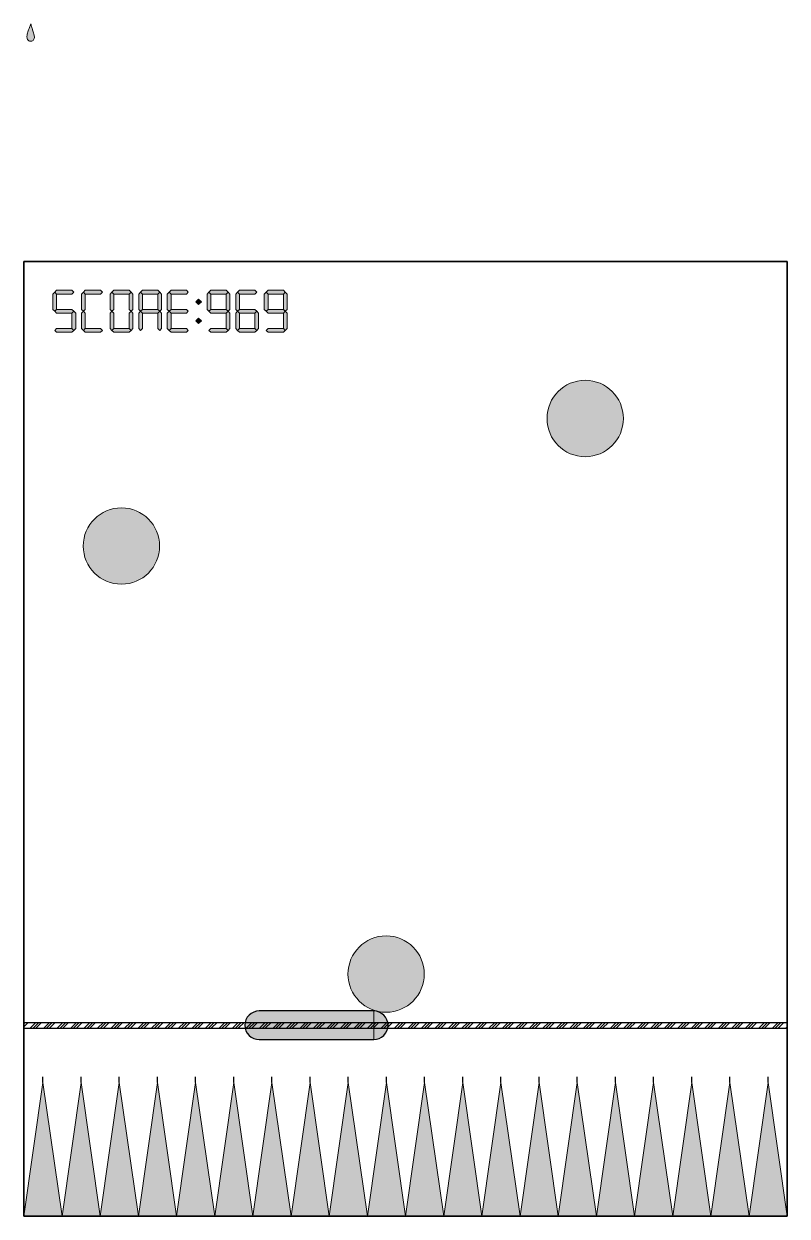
# Model space of a CAD drawing. Header units: millimetres. Extents: x -914 to 2637, y 40 to 664.
# Drawn here: x 1136 to 1536, y 40 to 664 of the extents above; entities that cross this region are included whole.
import ezdxf

# ---------------------------------------------------------------- set-up
doc = ezdxf.new("R2010")
doc.units = ezdxf.units.MM
doc.header["$MEASUREMENT"] = 0
doc.layers.get('DEFPOINTS').update_dxf_attribs({"lineweight": 9})
picture_1 = doc.add_image_def('image1.jpg', size_in_pixel=(400, 500))

msp = doc.modelspace()

# ---------------------------------------------------------------- hatches: boundary and pattern name
h = msp.add_hatch(color=256)
h.dxf.hatch_style = 1
h.set_gradient(color1=(128, 128, 128), color2=(214, 214, 214), tint=1, name='INVCYLINDER')
edge = h.paths.add_edge_path()
edge.add_spline(control_points=[(1139.4, 664.18), (1139.17, 663.53), (1138.75, 662.34), (1138.06, 660.32), (1137.38, 658.44), (1137.38, 656.34), (1138.62, 654.89), (1140.52, 655.05), (1141.44, 656.59), (1141.2, 658.53), (1140.57, 660.35), (1140.02, 662.35), (1139.62, 663.54), (1139.4, 664.18)], knot_values=[0, 0, 0, 0, 2.075802, 3.793965, 6.384363, 8.068256, 9.857077, 11.399505, 12.986538, 14.639919, 17.091262, 18.797614, 20.849902, 20.849902, 20.849902, 20.849902], degree=3, periodic=0)
h = msp.add_hatch(color=256)
h.dxf.hatch_style = 1
h.set_gradient(color1=(255, 0, 255), color2=(255, 0, 0), rotation=90, tint=1, name='SPHERICAL')
h.paths.add_polyline_path([(1150.98, 514.62), (1151.98, 513.62), (1152.98, 514.62), (1152.98, 522.62), (1151.98, 523.62), (1150.98, 522.62)])
h = msp.add_hatch(color=256)
h.dxf.hatch_style = 1
h.set_gradient(color1=(255, 0, 255), color2=(255, 0, 0), rotation=90, tint=1, name='SPHERICAL')
h.paths.add_polyline_path([(1160.98, 522.62), (1161.98, 523.62), (1160.98, 524.62), (1152.98, 524.62), (1151.98, 523.62), (1152.98, 522.62)])
h = msp.add_hatch(color=256)
h.dxf.hatch_style = 1
h.set_gradient(color1=(255, 0, 255), color2=(255, 0, 0), rotation=90, tint=1, name='SPHERICAL')
h.paths.add_polyline_path([(1165.98, 514.62), (1166.98, 513.62), (1167.98, 514.62), (1167.98, 522.62), (1166.98, 523.62), (1165.98, 522.62)])
h = msp.add_hatch(color=256)
h.dxf.hatch_style = 1
h.set_gradient(color1=(255, 0, 255), color2=(255, 0, 0), rotation=90, tint=1, name='SPHERICAL')
h.paths.add_polyline_path([(1175.98, 522.62), (1176.98, 523.62), (1175.98, 524.62), (1167.98, 524.62), (1166.98, 523.62), (1167.98, 522.62)])
h = msp.add_hatch(color=256)
h.dxf.hatch_style = 1
h.set_gradient(color1=(255, 0, 255), color2=(255, 0, 0), rotation=90, tint=1, name='SPHERICAL')
h.paths.add_polyline_path([(1180.98, 514.62), (1181.98, 513.62), (1182.98, 514.62), (1182.98, 522.62), (1181.98, 523.62), (1180.98, 522.62)])
h = msp.add_hatch(color=256)
h.dxf.hatch_style = 1
h.set_gradient(color1=(255, 0, 255), color2=(255, 0, 0), rotation=90, tint=1, name='SPHERICAL')
h.paths.add_polyline_path([(1190.98, 522.62), (1191.98, 523.62), (1190.98, 524.62), (1182.98, 524.62), (1181.98, 523.62), (1182.98, 522.62)])
h = msp.add_hatch(color=256)
h.dxf.hatch_style = 1
h.set_gradient(color1=(255, 0, 255), color2=(255, 0, 0), rotation=90, tint=1, name='SPHERICAL')
h.paths.add_polyline_path([(1190.98, 514.62), (1191.98, 513.62), (1192.98, 514.62), (1192.98, 522.62), (1191.98, 523.62), (1190.98, 522.62)])
h = msp.add_hatch(color=256)
h.dxf.hatch_style = 1
h.set_gradient(color1=(255, 0, 255), color2=(255, 0, 0), rotation=90, tint=1, name='SPHERICAL')
h.paths.add_polyline_path([(1195.98, 514.62), (1196.98, 513.62), (1197.98, 514.62), (1197.98, 522.62), (1196.98, 523.62), (1195.98, 522.62)])
h = msp.add_hatch(color=256)
h.dxf.hatch_style = 1
h.set_gradient(color1=(255, 0, 255), color2=(255, 0, 0), rotation=90, tint=1, name='SPHERICAL')
h.paths.add_polyline_path([(1205.98, 522.62), (1206.98, 523.62), (1205.98, 524.62), (1197.98, 524.62), (1196.98, 523.62), (1197.98, 522.62)])
h = msp.add_hatch(color=256)
h.dxf.hatch_style = 1
h.set_gradient(color1=(255, 0, 255), color2=(255, 0, 0), rotation=90, tint=1, name='SPHERICAL')
h.paths.add_polyline_path([(1205.98, 514.62), (1206.98, 513.62), (1207.98, 514.62), (1207.98, 522.62), (1206.98, 523.62), (1205.98, 522.62)])
h = msp.add_hatch(color=256)
h.dxf.hatch_style = 1
h.set_gradient(color1=(255, 0, 255), color2=(255, 0, 0), rotation=90, tint=1, name='SPHERICAL')
h.paths.add_polyline_path([(1210.98, 514.62), (1211.98, 513.62), (1212.98, 514.62), (1212.98, 522.62), (1211.98, 523.62), (1210.98, 522.62)])
h = msp.add_hatch(color=256)
h.dxf.hatch_style = 1
h.set_gradient(color1=(255, 0, 255), color2=(255, 0, 0), rotation=90, tint=1, name='SPHERICAL')
h.paths.add_polyline_path([(1220.98, 522.62), (1221.98, 523.62), (1220.98, 524.62), (1212.98, 524.62), (1211.98, 523.62), (1212.98, 522.62)])
h = msp.add_hatch(color=256)
h.dxf.hatch_style = 1
h.set_gradient(color1=(255, 0, 255), color2=(255, 0, 0), rotation=90, tint=1, name='SPHERICAL')
h.paths.add_polyline_path([(1228.81, 518.62), (1227.39, 520.03), (1225.98, 518.62), (1227.39, 517.21)])
h = msp.add_hatch(color=256)
h.dxf.hatch_style = 1
h.set_gradient(color1=(255, 0, 255), color2=(255, 0, 0), rotation=90, tint=1, name='SPHERICAL')
h.paths.add_polyline_path([(1231.81, 514.62), (1232.81, 513.62), (1233.81, 514.62), (1233.81, 522.62), (1232.81, 523.62), (1231.81, 522.62)])
h = msp.add_hatch(color=256)
h.dxf.hatch_style = 1
h.set_gradient(color1=(255, 0, 255), color2=(255, 0, 0), rotation=90, tint=1, name='SPHERICAL')
h.paths.add_polyline_path([(1241.81, 522.62), (1242.81, 523.62), (1241.81, 524.62), (1233.81, 524.62), (1232.81, 523.62), (1233.81, 522.62)])
h = msp.add_hatch(color=256)
h.dxf.hatch_style = 1
h.set_gradient(color1=(255, 0, 255), color2=(255, 0, 0), rotation=90, tint=1, name='SPHERICAL')
h.paths.add_polyline_path([(1243.81, 522.62), (1242.81, 523.62), (1241.81, 522.62), (1241.81, 514.62), (1242.81, 513.62), (1243.81, 514.62)])
h = msp.add_hatch(color=256)
h.dxf.hatch_style = 1
h.set_gradient(color1=(255, 0, 255), color2=(255, 0, 0), rotation=90, tint=1, name='SPHERICAL')
h.paths.add_polyline_path([(1246.81, 514.62), (1247.81, 513.62), (1248.81, 514.62), (1248.81, 522.62), (1247.81, 523.62), (1246.81, 522.62)])
h = msp.add_hatch(color=256)
h.dxf.hatch_style = 1
h.set_gradient(color1=(255, 0, 255), color2=(255, 0, 0), rotation=90, tint=1, name='SPHERICAL')
h.paths.add_polyline_path([(1256.81, 522.62), (1257.81, 523.62), (1256.81, 524.62), (1248.81, 524.62), (1247.81, 523.62), (1248.81, 522.62)])
h = msp.add_hatch(color=256)
h.dxf.hatch_style = 1
h.set_gradient(color1=(255, 0, 255), color2=(255, 0, 0), rotation=90, tint=1, name='SPHERICAL')
h.paths.add_polyline_path([(1261.81, 514.62), (1262.81, 513.62), (1263.81, 514.62), (1263.81, 522.62), (1262.81, 523.62), (1261.81, 522.62)])
h = msp.add_hatch(color=256)
h.dxf.hatch_style = 1
h.set_gradient(color1=(255, 0, 255), color2=(255, 0, 0), rotation=90, tint=1, name='SPHERICAL')
h.paths.add_polyline_path([(1271.81, 522.62), (1272.81, 523.62), (1271.81, 524.62), (1263.81, 524.62), (1262.81, 523.62), (1263.81, 522.62)])
h = msp.add_hatch(color=256)
h.dxf.hatch_style = 1
h.set_gradient(color1=(255, 0, 255), color2=(255, 0, 0), rotation=90, tint=1, name='SPHERICAL')
h.paths.add_polyline_path([(1273.81, 522.62), (1272.81, 523.62), (1271.81, 522.62), (1271.81, 514.62), (1272.81, 513.62), (1273.81, 514.62)])
h = msp.add_hatch(color=256)
h.dxf.hatch_style = 1
h.set_gradient(color1=(255, 0, 255), color2=(255, 0, 0), rotation=90, tint=1, name='SPHERICAL')
h.paths.add_polyline_path([(1160.98, 512.62), (1161.98, 513.62), (1160.98, 514.62), (1152.98, 514.62), (1151.98, 513.62), (1152.98, 512.62)])
h = msp.add_hatch(color=256)
h.dxf.hatch_style = 1
h.set_gradient(color1=(255, 0, 255), color2=(255, 0, 0), rotation=90, tint=1, name='SPHERICAL')
h.paths.add_polyline_path([(1160.98, 504.62), (1161.98, 503.62), (1162.98, 504.62), (1162.98, 512.62), (1161.98, 513.62), (1160.98, 512.62)])
h = msp.add_hatch(color=256)
h.dxf.hatch_style = 1
h.set_gradient(color1=(255, 0, 255), color2=(255, 0, 0), rotation=90, tint=1, name='SPHERICAL')
h.paths.add_polyline_path([(1165.98, 504.62), (1166.98, 503.62), (1167.98, 504.62), (1167.98, 512.62), (1166.98, 513.62), (1165.98, 512.62)])
h = msp.add_hatch(color=256)
h.dxf.hatch_style = 1
h.set_gradient(color1=(255, 0, 255), color2=(255, 0, 0), rotation=90, tint=1, name='SPHERICAL')
h.paths.add_polyline_path([(1180.98, 504.62), (1181.98, 503.62), (1182.98, 504.62), (1182.98, 512.62), (1181.98, 513.62), (1180.98, 512.62)])
h = msp.add_hatch(color=256)
h.dxf.hatch_style = 1
h.set_gradient(color1=(255, 0, 255), color2=(255, 0, 0), rotation=90, tint=1, name='SPHERICAL')
h.paths.add_polyline_path([(1190.98, 504.62), (1191.98, 503.62), (1192.98, 504.62), (1192.98, 512.62), (1191.98, 513.62), (1190.98, 512.62)])
h = msp.add_hatch(color=256)
h.dxf.hatch_style = 1
h.set_gradient(color1=(255, 0, 255), color2=(255, 0, 0), rotation=90, tint=1, name='SPHERICAL')
h.paths.add_polyline_path([(1195.98, 504.62), (1196.98, 503.62), (1197.98, 504.62), (1197.98, 512.62), (1196.98, 513.62), (1195.98, 512.62)])
h = msp.add_hatch(color=256)
h.dxf.hatch_style = 1
h.set_gradient(color1=(255, 0, 255), color2=(255, 0, 0), rotation=90, tint=1, name='SPHERICAL')
h.paths.add_polyline_path([(1205.98, 512.62), (1206.98, 513.62), (1205.98, 514.62), (1197.98, 514.62), (1196.98, 513.62), (1197.98, 512.62)])
h = msp.add_hatch(color=256)
h.dxf.hatch_style = 1
h.set_gradient(color1=(255, 0, 255), color2=(255, 0, 0), rotation=90, tint=1, name='SPHERICAL')
h.paths.add_polyline_path([(1205.98, 504.62), (1206.98, 503.62), (1207.98, 504.62), (1207.98, 512.62), (1206.98, 513.62), (1205.98, 512.62)])
h = msp.add_hatch(color=256)
h.dxf.hatch_style = 1
h.set_gradient(color1=(255, 0, 255), color2=(255, 0, 0), rotation=90, tint=1, name='SPHERICAL')
h.paths.add_polyline_path([(1210.98, 504.62), (1211.98, 503.62), (1212.98, 504.62), (1212.98, 512.62), (1211.98, 513.62), (1210.98, 512.62)])
h = msp.add_hatch(color=256)
h.dxf.hatch_style = 1
h.set_gradient(color1=(255, 0, 255), color2=(255, 0, 0), rotation=90, tint=1, name='SPHERICAL')
h.paths.add_polyline_path([(1220.98, 512.62), (1221.98, 513.62), (1220.98, 514.62), (1212.98, 514.62), (1211.98, 513.62), (1212.98, 512.62)])
h = msp.add_hatch(color=256)
h.dxf.hatch_style = 1
h.set_gradient(color1=(255, 0, 255), color2=(255, 0, 0), rotation=90, tint=1, name='SPHERICAL')
h.paths.add_polyline_path([(1241.81, 512.62), (1242.81, 513.62), (1241.81, 514.62), (1233.81, 514.62), (1232.81, 513.62), (1233.81, 512.62)])
h = msp.add_hatch(color=256)
h.dxf.hatch_style = 1
h.set_gradient(color1=(255, 0, 255), color2=(255, 0, 0), rotation=90, tint=1, name='SPHERICAL')
h.paths.add_polyline_path([(1243.81, 512.62), (1242.81, 513.62), (1241.81, 512.62), (1241.81, 504.62), (1242.81, 503.62), (1243.81, 504.62)])
h = msp.add_hatch(color=256)
h.dxf.hatch_style = 1
h.set_gradient(color1=(255, 0, 255), color2=(255, 0, 0), rotation=90, tint=1, name='SPHERICAL')
h.paths.add_polyline_path([(1246.81, 504.62), (1247.81, 503.62), (1248.81, 504.62), (1248.81, 512.62), (1247.81, 513.62), (1246.81, 512.62)])
h = msp.add_hatch(color=256)
h.dxf.hatch_style = 1
h.set_gradient(color1=(255, 0, 255), color2=(255, 0, 0), rotation=90, tint=1, name='SPHERICAL')
h.paths.add_polyline_path([(1256.81, 512.62), (1257.81, 513.62), (1256.81, 514.62), (1248.81, 514.62), (1247.81, 513.62), (1248.81, 512.62)])
h = msp.add_hatch(color=256)
h.dxf.hatch_style = 1
h.set_gradient(color1=(255, 0, 255), color2=(255, 0, 0), rotation=90, tint=1, name='SPHERICAL')
h.paths.add_polyline_path([(1258.81, 512.62), (1257.81, 513.62), (1256.81, 512.62), (1256.81, 504.62), (1257.81, 503.62), (1258.81, 504.62)])
h = msp.add_hatch(color=256)
h.dxf.hatch_style = 1
h.set_gradient(color1=(255, 0, 255), color2=(255, 0, 0), rotation=90, tint=1, name='SPHERICAL')
h.paths.add_polyline_path([(1271.81, 512.62), (1272.81, 513.62), (1271.81, 514.62), (1263.81, 514.62), (1262.81, 513.62), (1263.81, 512.62)])
h = msp.add_hatch(color=256)
h.dxf.hatch_style = 1
h.set_gradient(color1=(255, 0, 255), color2=(255, 0, 0), rotation=90, tint=1, name='SPHERICAL')
h.paths.add_polyline_path([(1273.81, 512.62), (1272.81, 513.62), (1271.81, 512.62), (1271.81, 504.62), (1272.81, 503.62), (1273.81, 504.62)])
h = msp.add_hatch(color=256)
h.dxf.hatch_style = 1
h.set_gradient(color1=(255, 0, 255), color2=(255, 0, 0), rotation=90, tint=1, name='SPHERICAL')
h.paths.add_polyline_path([(1227.39, 510.03), (1225.98, 508.62), (1227.39, 507.21), (1228.81, 508.62)])
h = msp.add_hatch(color=256)
h.dxf.hatch_style = 1
h.set_gradient(color1=(255, 0, 255), color2=(255, 0, 0), rotation=90, tint=1, name='SPHERICAL')
h.paths.add_polyline_path([(1160.98, 502.62), (1161.98, 503.62), (1160.98, 504.62), (1152.98, 504.62), (1151.98, 503.62), (1152.98, 502.62)])
h = msp.add_hatch(color=256)
h.dxf.hatch_style = 1
h.set_gradient(color1=(255, 0, 255), color2=(255, 0, 0), rotation=90, tint=1, name='SPHERICAL')
h.paths.add_polyline_path([(1175.98, 502.62), (1176.98, 503.62), (1175.98, 504.62), (1167.98, 504.62), (1166.98, 503.62), (1167.98, 502.62)])
h = msp.add_hatch(color=256)
h.dxf.hatch_style = 1
h.set_gradient(color1=(255, 0, 255), color2=(255, 0, 0), rotation=90, tint=1, name='SPHERICAL')
h.paths.add_polyline_path([(1190.98, 502.62), (1191.98, 503.62), (1190.98, 504.62), (1182.98, 504.62), (1181.98, 503.62), (1182.98, 502.62)])
h = msp.add_hatch(color=256)
h.dxf.hatch_style = 1
h.set_gradient(color1=(255, 0, 255), color2=(255, 0, 0), rotation=90, tint=1, name='SPHERICAL')
h.paths.add_polyline_path([(1220.98, 502.62), (1221.98, 503.62), (1220.98, 504.62), (1212.98, 504.62), (1211.98, 503.62), (1212.98, 502.62)])
h = msp.add_hatch(color=256)
h.dxf.hatch_style = 1
h.set_gradient(color1=(255, 0, 255), color2=(255, 0, 0), rotation=90, tint=1, name='SPHERICAL')
h.paths.add_polyline_path([(1241.81, 502.62), (1242.81, 503.62), (1241.81, 504.62), (1233.81, 504.62), (1232.81, 503.62), (1233.81, 502.62)])
h = msp.add_hatch(color=256)
h.dxf.hatch_style = 1
h.set_gradient(color1=(255, 0, 255), color2=(255, 0, 0), rotation=90, tint=1, name='SPHERICAL')
h.paths.add_polyline_path([(1256.81, 502.62), (1257.81, 503.62), (1256.81, 504.62), (1248.81, 504.62), (1247.81, 503.62), (1248.81, 502.62)])
h = msp.add_hatch(color=256)
h.dxf.hatch_style = 1
h.set_gradient(color1=(255, 0, 255), color2=(255, 0, 0), rotation=90, tint=1, name='SPHERICAL')
h.paths.add_polyline_path([(1271.81, 502.62), (1272.81, 503.62), (1271.81, 504.62), (1263.81, 504.62), (1262.81, 503.62), (1263.81, 502.62)])
h = msp.add_hatch(color=256)
h.dxf.hatch_style = 1
h.set_gradient(color1=(255, 0, 0), rotation=90, tint=1, name='SPHERICAL')
h.paths.add_polyline_path([(1449.95, 457.45, 1), (1409.95, 457.45, 1)])
h = msp.add_hatch(color=256)
h.dxf.hatch_style = 1
h.set_gradient(color1=(0, 0, 255), rotation=90, tint=1, name='SPHERICAL')
h.paths.add_polyline_path([(1206.94, 390.66, 1), (1166.94, 390.66, 1)])
h = msp.add_hatch(color=256)
h.dxf.hatch_style = 1
h.set_gradient(color1=(255, 0, 255), rotation=90, tint=1, name='SPHERICAL')
h.paths.add_polyline_path([(1345.65, 166.45, 1), (1305.65, 166.45, 1)])
h = msp.add_hatch(color=256)
h.dxf.hatch_style = 1
h.set_gradient(color1=(255, 0, 0), tint=1, name='SPHERICAL')
h.paths.add_polyline_path([(1259.14, 147.12, 0.414214), (1251.64, 139.62), (1259.14, 139.62)])
h.paths.add_polyline_path([(1259.14, 147.12), (1259.14, 139.62), (1266.64, 139.62, 0.414214)])
h.paths.add_polyline_path([(1259.14, 139.62), (1251.64, 139.62, 0.414214), (1259.14, 132.12)])
h.paths.add_polyline_path([(1266.64, 139.62), (1259.14, 139.62), (1259.14, 132.12, 0.414214)])
h = msp.add_hatch(color=256)
h.dxf.hatch_style = 1
h.set_gradient(color1=(255, 0, 0), rotation=90, tint=1, name='CYLINDER')
h.paths.add_polyline_path([(1319.14, 147.12), (1259.14, 147.12, -0.414214), (1266.64, 139.62), (1319.14, 139.62)])
h.paths.add_polyline_path([(1319.14, 139.62), (1266.64, 139.62, -0.414214), (1259.14, 132.12), (1319.14, 132.12)])
h.paths.add_polyline_path([(1266.64, 139.62), (1259.14, 139.62), (1259.14, 132.12, 0.414214)], flags=17)
h.paths.add_polyline_path([(1259.14, 147.12), (1259.14, 139.62), (1266.64, 139.62, 0.414214)], flags=17)
h = msp.add_hatch(color=256)
h.dxf.hatch_style = 1
h.set_gradient(color1=(255, 0, 0), tint=1, name='SPHERICAL')
h.paths.add_polyline_path([(1319.14, 147.12, -0.414214), (1326.64, 139.62), (1319.14, 139.62)])
h.paths.add_polyline_path([(1319.14, 147.12), (1319.14, 139.62), (1311.64, 139.62, -0.414214)])
h.paths.add_polyline_path([(1319.14, 139.62), (1326.64, 139.62, -0.414214), (1319.14, 132.12)])
h.paths.add_polyline_path([(1311.64, 139.62), (1319.14, 139.62), (1319.14, 132.12, -0.414214)])
h = msp.add_hatch()
h.set_pattern_fill('GOST_GROUND', color=256, scale=0.5)
h.set_pattern_definition([(45, (1100, 0), (7.07107, 0), [10]), (45, (1101.5, 0), (7.07107, 0), [10]), (45, (1103, 0), (7.07107, 0), [10])])
h.paths.add_polyline_path([(1535.8, 141.12), (1135.8, 141.12), (1135.8, 138.12), (1535.8, 138.12)])
h = msp.add_hatch(color=256)
h.dxf.hatch_style = 1
h.set_gradient(color1=(225, 223, 219), color2=(91, 91, 91), tint=1, name='INVCYLINDER')
h.paths.add_polyline_path([(1155.8, 39.62), (1145.8, 109.62), (1135.8, 39.62)])
h = msp.add_hatch(color=256)
h.dxf.hatch_style = 1
h.set_gradient(color1=(225, 223, 219), color2=(91, 91, 91), tint=1, name='INVCYLINDER')
h.paths.add_polyline_path([(1175.8, 39.62), (1165.8, 109.62), (1155.8, 39.62)])
h = msp.add_hatch(color=256)
h.dxf.hatch_style = 1
h.set_gradient(color1=(225, 223, 219), color2=(91, 91, 91), tint=1, name='INVCYLINDER')
h.paths.add_polyline_path([(1195.8, 39.62), (1185.8, 109.62), (1175.8, 39.62)])
h = msp.add_hatch(color=256)
h.dxf.hatch_style = 1
h.set_gradient(color1=(225, 223, 219), color2=(91, 91, 91), tint=1, name='INVCYLINDER')
h.paths.add_polyline_path([(1215.8, 39.62), (1205.8, 109.62), (1195.8, 39.62)])
h = msp.add_hatch(color=256)
h.dxf.hatch_style = 1
h.set_gradient(color1=(225, 223, 219), color2=(91, 91, 91), tint=1, name='INVCYLINDER')
h.paths.add_polyline_path([(1235.8, 39.62), (1225.8, 109.62), (1215.8, 39.62)])
h = msp.add_hatch(color=256)
h.dxf.hatch_style = 1
h.set_gradient(color1=(225, 223, 219), color2=(91, 91, 91), tint=1, name='INVCYLINDER')
h.paths.add_polyline_path([(1255.8, 39.62), (1245.8, 109.62), (1235.8, 39.62)])
h = msp.add_hatch(color=256)
h.dxf.hatch_style = 1
h.set_gradient(color1=(225, 223, 219), color2=(91, 91, 91), tint=1, name='INVCYLINDER')
h.paths.add_polyline_path([(1275.8, 39.62), (1265.8, 109.62), (1255.8, 39.62)])
h = msp.add_hatch(color=256)
h.dxf.hatch_style = 1
h.set_gradient(color1=(225, 223, 219), color2=(91, 91, 91), tint=1, name='INVCYLINDER')
h.paths.add_polyline_path([(1295.8, 39.62), (1285.8, 109.62), (1275.8, 39.62)])
h = msp.add_hatch(color=256)
h.dxf.hatch_style = 1
h.set_gradient(color1=(225, 223, 219), color2=(91, 91, 91), tint=1, name='INVCYLINDER')
h.paths.add_polyline_path([(1315.8, 39.62), (1305.8, 109.62), (1295.8, 39.62)])
h = msp.add_hatch(color=256)
h.dxf.hatch_style = 1
h.set_gradient(color1=(225, 223, 219), color2=(91, 91, 91), tint=1, name='INVCYLINDER')
h.paths.add_polyline_path([(1335.8, 39.62), (1325.8, 109.62), (1315.8, 39.62)])
h = msp.add_hatch(color=256)
h.dxf.hatch_style = 1
h.set_gradient(color1=(225, 223, 219), color2=(91, 91, 91), tint=1, name='INVCYLINDER')
h.paths.add_polyline_path([(1355.8, 39.62), (1345.8, 109.62), (1335.8, 39.62)])
h = msp.add_hatch(color=256)
h.dxf.hatch_style = 1
h.set_gradient(color1=(225, 223, 219), color2=(91, 91, 91), tint=1, name='INVCYLINDER')
h.paths.add_polyline_path([(1375.8, 39.62), (1365.8, 109.62), (1355.8, 39.62)])
h = msp.add_hatch(color=256)
h.dxf.hatch_style = 1
h.set_gradient(color1=(225, 223, 219), color2=(91, 91, 91), tint=1, name='INVCYLINDER')
h.paths.add_polyline_path([(1395.8, 39.62), (1385.8, 109.62), (1375.8, 39.62)])
h = msp.add_hatch(color=256)
h.dxf.hatch_style = 1
h.set_gradient(color1=(225, 223, 219), color2=(91, 91, 91), tint=1, name='INVCYLINDER')
h.paths.add_polyline_path([(1415.8, 39.62), (1405.8, 109.62), (1395.8, 39.62)])
h = msp.add_hatch(color=256)
h.dxf.hatch_style = 1
h.set_gradient(color1=(225, 223, 219), color2=(91, 91, 91), tint=1, name='INVCYLINDER')
h.paths.add_polyline_path([(1435.8, 39.62), (1425.8, 109.62), (1415.8, 39.62)])
h = msp.add_hatch(color=256)
h.dxf.hatch_style = 1
h.set_gradient(color1=(225, 223, 219), color2=(91, 91, 91), tint=1, name='INVCYLINDER')
h.paths.add_polyline_path([(1455.8, 39.62), (1445.8, 109.62), (1435.8, 39.62)])
h = msp.add_hatch(color=256)
h.dxf.hatch_style = 1
h.set_gradient(color1=(225, 223, 219), color2=(91, 91, 91), tint=1, name='INVCYLINDER')
h.paths.add_polyline_path([(1475.8, 39.62), (1465.8, 109.62), (1455.8, 39.62)])
h = msp.add_hatch(color=256)
h.dxf.hatch_style = 1
h.set_gradient(color1=(225, 223, 219), color2=(91, 91, 91), tint=1, name='INVCYLINDER')
h.paths.add_polyline_path([(1495.8, 39.62), (1485.8, 109.62), (1475.8, 39.62)])
h = msp.add_hatch(color=256)
h.dxf.hatch_style = 1
h.set_gradient(color1=(225, 223, 219), color2=(91, 91, 91), tint=1, name='INVCYLINDER')
h.paths.add_polyline_path([(1515.8, 39.62), (1505.8, 109.62), (1495.8, 39.62)])
h = msp.add_hatch(color=256)
h.dxf.hatch_style = 1
h.set_gradient(color1=(225, 223, 219), color2=(91, 91, 91), tint=1, name='INVCYLINDER')
h.paths.add_polyline_path([(1535.8, 39.62), (1525.8, 109.62), (1515.8, 39.62)])

# ---------------------------------------------------------------- linework, layer by layer
for p, q in [((1135.8, 141.12), (1535.8, 141.12)), ((1135.8, 138.12), (1535.8, 138.12)), ((1145.8, 109.62), (1145.8, 112.62)), ((1165.8, 109.62), (1165.8, 112.62)), ((1185.8, 109.62), (1185.8, 112.62)), ((1205.8, 109.62), (1205.8, 112.62)), ((1225.8, 109.62), (1225.8, 112.62)), ((1245.8, 109.62), (1245.8, 112.62)), ((1265.8, 109.62), (1265.8, 112.62)), ((1285.8, 109.62), (1285.8, 112.62)), ((1305.8, 109.62), (1305.8, 112.62)), ((1325.8, 109.62), (1325.8, 112.62)), ((1345.8, 109.62), (1345.8, 112.62)), ((1365.8, 109.62), (1365.8, 112.62)), ((1385.8, 109.62), (1385.8, 112.62)), ((1405.8, 109.62), (1405.8, 112.62)), ((1425.8, 109.62), (1425.8, 112.62)), ((1445.8, 109.62), (1445.8, 112.62)), ((1465.8, 109.62), (1465.8, 112.62)), ((1485.8, 109.62), (1485.8, 112.62)), ((1505.8, 109.62), (1505.8, 112.62)), ((1525.8, 109.62), (1525.8, 112.62))]:
    msp.add_line(p, q)
msp.add_lwpolyline([(1135.8, 39.62), (1535.8, 39.62), (1535.8, 539.62), (1135.8, 539.62)], close=True)
msp.add_lwpolyline([(1259.14, 132.12), (1319.14, 132.12, 0.414214), (1326.64, 139.62), (1326.64, 139.62, 0.414214), (1319.14, 147.12), (1259.14, 147.12, 0.414214), (1251.64, 139.62), (1251.64, 139.62, 0.414214)], format="xyb", close=True)
at = {"layer": 'DEFPOINTS'}
for points in [[(1152.98, 514.62), (1152.98, 522.62), (1151.98, 523.62), (1150.98, 522.62), (1150.98, 514.62), (1151.98, 513.62)], [(1160.98, 524.62), (1152.98, 524.62), (1151.98, 523.62), (1152.98, 522.62), (1160.98, 522.62), (1161.98, 523.62)], [(1167.98, 514.62), (1167.98, 522.62), (1166.98, 523.62), (1165.98, 522.62), (1165.98, 514.62), (1166.98, 513.62)], [(1175.98, 524.62), (1167.98, 524.62), (1166.98, 523.62), (1167.98, 522.62), (1175.98, 522.62), (1176.98, 523.62)], [(1182.98, 514.62), (1182.98, 522.62), (1181.98, 523.62), (1180.98, 522.62), (1180.98, 514.62), (1181.98, 513.62)], [(1190.98, 524.62), (1182.98, 524.62), (1181.98, 523.62), (1182.98, 522.62), (1190.98, 522.62), (1191.98, 523.62)], [(1192.98, 514.62), (1192.98, 522.62), (1191.98, 523.62), (1190.98, 522.62), (1190.98, 514.62), (1191.98, 513.62)], [(1197.98, 514.62), (1197.98, 522.62), (1196.98, 523.62), (1195.98, 522.62), (1195.98, 514.62), (1196.98, 513.62)], [(1205.98, 524.62), (1197.98, 524.62), (1196.98, 523.62), (1197.98, 522.62), (1205.98, 522.62), (1206.98, 523.62)], [(1207.98, 514.62), (1207.98, 522.62), (1206.98, 523.62), (1205.98, 522.62), (1205.98, 514.62), (1206.98, 513.62)], [(1212.98, 514.62), (1212.98, 522.62), (1211.98, 523.62), (1210.98, 522.62), (1210.98, 514.62), (1211.98, 513.62)], [(1220.98, 524.62), (1212.98, 524.62), (1211.98, 523.62), (1212.98, 522.62), (1220.98, 522.62), (1221.98, 523.62)], [(1225.98, 518.62), (1227.39, 520.03), (1228.81, 518.62), (1227.39, 517.21)], [(1233.81, 514.62), (1233.81, 522.62), (1232.81, 523.62), (1231.81, 522.62), (1231.81, 514.62), (1232.81, 513.62)], [(1233.81, 524.62), (1241.81, 524.62), (1242.81, 523.62), (1241.81, 522.62), (1233.81, 522.62), (1232.81, 523.62)], [(1241.81, 514.62), (1241.81, 522.62), (1242.81, 523.62), (1243.81, 522.62), (1243.81, 514.62), (1242.81, 513.62)], [(1248.81, 514.62), (1248.81, 522.62), (1247.81, 523.62), (1246.81, 522.62), (1246.81, 514.62), (1247.81, 513.62)], [(1248.81, 524.62), (1256.81, 524.62), (1257.81, 523.62), (1256.81, 522.62), (1248.81, 522.62), (1247.81, 523.62)], [(1263.81, 514.62), (1263.81, 522.62), (1262.81, 523.62), (1261.81, 522.62), (1261.81, 514.62), (1262.81, 513.62)], [(1263.81, 524.62), (1271.81, 524.62), (1272.81, 523.62), (1271.81, 522.62), (1263.81, 522.62), (1262.81, 523.62)], [(1271.81, 514.62), (1271.81, 522.62), (1272.81, 523.62), (1273.81, 522.62), (1273.81, 514.62), (1272.81, 513.62)], [(1160.98, 514.62), (1152.98, 514.62), (1151.98, 513.62), (1152.98, 512.62), (1160.98, 512.62), (1161.98, 513.62)], [(1162.98, 504.62), (1162.98, 512.62), (1161.98, 513.62), (1160.98, 512.62), (1160.98, 504.62), (1161.98, 503.62)], [(1167.98, 504.62), (1167.98, 512.62), (1166.98, 513.62), (1165.98, 512.62), (1165.98, 504.62), (1166.98, 503.62)], [(1182.98, 504.62), (1182.98, 512.62), (1181.98, 513.62), (1180.98, 512.62), (1180.98, 504.62), (1181.98, 503.62)], [(1192.98, 504.62), (1192.98, 512.62), (1191.98, 513.62), (1190.98, 512.62), (1190.98, 504.62), (1191.98, 503.62)], [(1197.98, 504.62), (1197.98, 512.62), (1196.98, 513.62), (1195.98, 512.62), (1195.98, 504.62), (1196.98, 503.62)], [(1205.98, 514.62), (1197.98, 514.62), (1196.98, 513.62), (1197.98, 512.62), (1205.98, 512.62), (1206.98, 513.62)], [(1207.98, 504.62), (1207.98, 512.62), (1206.98, 513.62), (1205.98, 512.62), (1205.98, 504.62), (1206.98, 503.62)], [(1212.98, 504.62), (1212.98, 512.62), (1211.98, 513.62), (1210.98, 512.62), (1210.98, 504.62), (1211.98, 503.62)], [(1220.98, 514.62), (1212.98, 514.62), (1211.98, 513.62), (1212.98, 512.62), (1220.98, 512.62), (1221.98, 513.62)], [(1233.81, 514.62), (1241.81, 514.62), (1242.81, 513.62), (1241.81, 512.62), (1233.81, 512.62), (1232.81, 513.62)], [(1241.81, 504.62), (1241.81, 512.62), (1242.81, 513.62), (1243.81, 512.62), (1243.81, 504.62), (1242.81, 503.62)], [(1248.81, 504.62), (1248.81, 512.62), (1247.81, 513.62), (1246.81, 512.62), (1246.81, 504.62), (1247.81, 503.62)], [(1248.81, 514.62), (1256.81, 514.62), (1257.81, 513.62), (1256.81, 512.62), (1248.81, 512.62), (1247.81, 513.62)], [(1256.81, 504.62), (1256.81, 512.62), (1257.81, 513.62), (1258.81, 512.62), (1258.81, 504.62), (1257.81, 503.62)], [(1263.81, 514.62), (1271.81, 514.62), (1272.81, 513.62), (1271.81, 512.62), (1263.81, 512.62), (1262.81, 513.62)], [(1271.81, 504.62), (1271.81, 512.62), (1272.81, 513.62), (1273.81, 512.62), (1273.81, 504.62), (1272.81, 503.62)], [(1225.98, 508.62), (1227.39, 507.21), (1228.81, 508.62), (1227.39, 510.03)], [(1160.98, 504.62), (1152.98, 504.62), (1151.98, 503.62), (1152.98, 502.62), (1160.98, 502.62), (1161.98, 503.62)], [(1175.98, 504.62), (1167.98, 504.62), (1166.98, 503.62), (1167.98, 502.62), (1175.98, 502.62), (1176.98, 503.62)], [(1190.98, 504.62), (1182.98, 504.62), (1181.98, 503.62), (1182.98, 502.62), (1190.98, 502.62), (1191.98, 503.62)], [(1220.98, 504.62), (1212.98, 504.62), (1211.98, 503.62), (1212.98, 502.62), (1220.98, 502.62), (1221.98, 503.62)], [(1233.81, 504.62), (1241.81, 504.62), (1242.81, 503.62), (1241.81, 502.62), (1233.81, 502.62), (1232.81, 503.62)], [(1248.81, 504.62), (1256.81, 504.62), (1257.81, 503.62), (1256.81, 502.62), (1248.81, 502.62), (1247.81, 503.62)], [(1263.81, 504.62), (1271.81, 504.62), (1272.81, 503.62), (1271.81, 502.62), (1263.81, 502.62), (1262.81, 503.62)], [(1155.8, 39.62), (1145.8, 109.62), (1135.8, 39.62)], [(1175.8, 39.62), (1165.8, 109.62), (1155.8, 39.62)], [(1195.8, 39.62), (1185.8, 109.62), (1175.8, 39.62)], [(1215.8, 39.62), (1205.8, 109.62), (1195.8, 39.62)], [(1235.8, 39.62), (1225.8, 109.62), (1215.8, 39.62)], [(1255.8, 39.62), (1245.8, 109.62), (1235.8, 39.62)], [(1275.8, 39.62), (1265.8, 109.62), (1255.8, 39.62)], [(1295.8, 39.62), (1285.8, 109.62), (1275.8, 39.62)], [(1315.8, 39.62), (1305.8, 109.62), (1295.8, 39.62)], [(1335.8, 39.62), (1325.8, 109.62), (1315.8, 39.62)], [(1355.8, 39.62), (1345.8, 109.62), (1335.8, 39.62)], [(1375.8, 39.62), (1365.8, 109.62), (1355.8, 39.62)], [(1395.8, 39.62), (1385.8, 109.62), (1375.8, 39.62)], [(1415.8, 39.62), (1405.8, 109.62), (1395.8, 39.62)], [(1435.8, 39.62), (1425.8, 109.62), (1415.8, 39.62)], [(1455.8, 39.62), (1445.8, 109.62), (1435.8, 39.62)], [(1475.8, 39.62), (1465.8, 109.62), (1455.8, 39.62)], [(1495.8, 39.62), (1485.8, 109.62), (1475.8, 39.62)], [(1515.8, 39.62), (1505.8, 109.62), (1495.8, 39.62)], [(1535.8, 39.62), (1525.8, 109.62), (1515.8, 39.62)]]:
    msp.add_lwpolyline(points, close=True, dxfattribs=at)
msp.add_lwpolyline([(1319.14, 132.12), (1319.14, 147.12)], dxfattribs=at)
for centre in [(1429.95, 457.45), (1186.94, 390.66), (1325.65, 166.45)]:
    msp.add_circle(centre, 20, dxfattribs=at)
msp.add_spline([(1139.4, 664.18), (1138.71, 662.22), (1138.15, 660.6), (1137.46, 658.1), (1137.58, 656.43), (1138.82, 655.13), (1140.35, 655.27), (1141.24, 656.59), (1141.19, 658.24), (1140.52, 660.6), (1140.03, 662.23), (1139.4, 664.18)], degree=3, dxfattribs=at)

# ---------------------------------------------------------------- pictures from other files: only their frames are drawn
image = msp.add_image(picture_1, insert=(1135.8, 39.62), size_in_units=(400, 500))
image.dxf.flags = 7

doc.saveas('drawing.dxf')
